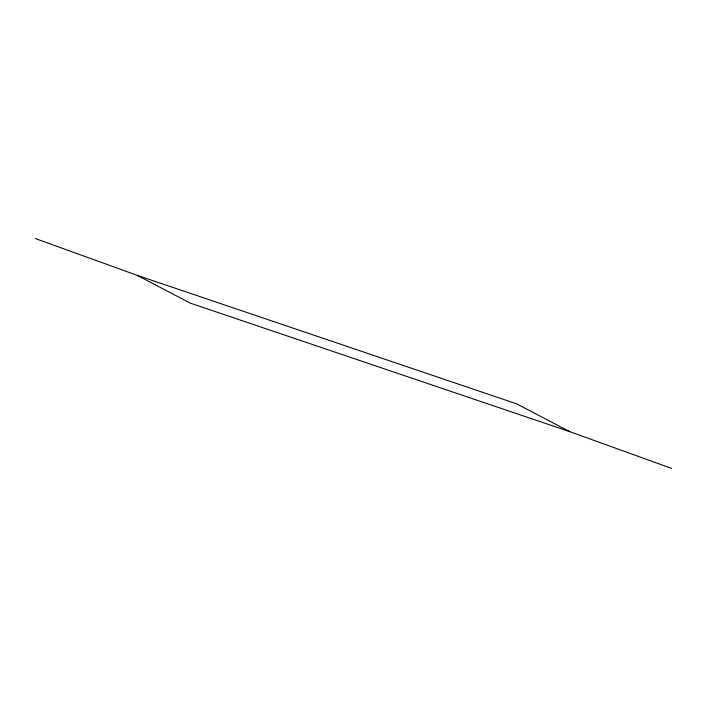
<?xml version="1.0" encoding="UTF-8"?>
<svg xmlns="http://www.w3.org/2000/svg" width="707" height="707" viewBox="0 0 707 707"><rect width="100%" height="100%" fill="white"/><g stroke="black" fill="none" stroke-linecap="round" stroke-linejoin="round"><path stroke-width="1.06" d="M35.35 238.551L137.282 275.377L516.702 403.865L569.718 431.623L671.65 468.449M569.718 431.623L190.298 303.135L137.282 275.377"/></g></svg>
